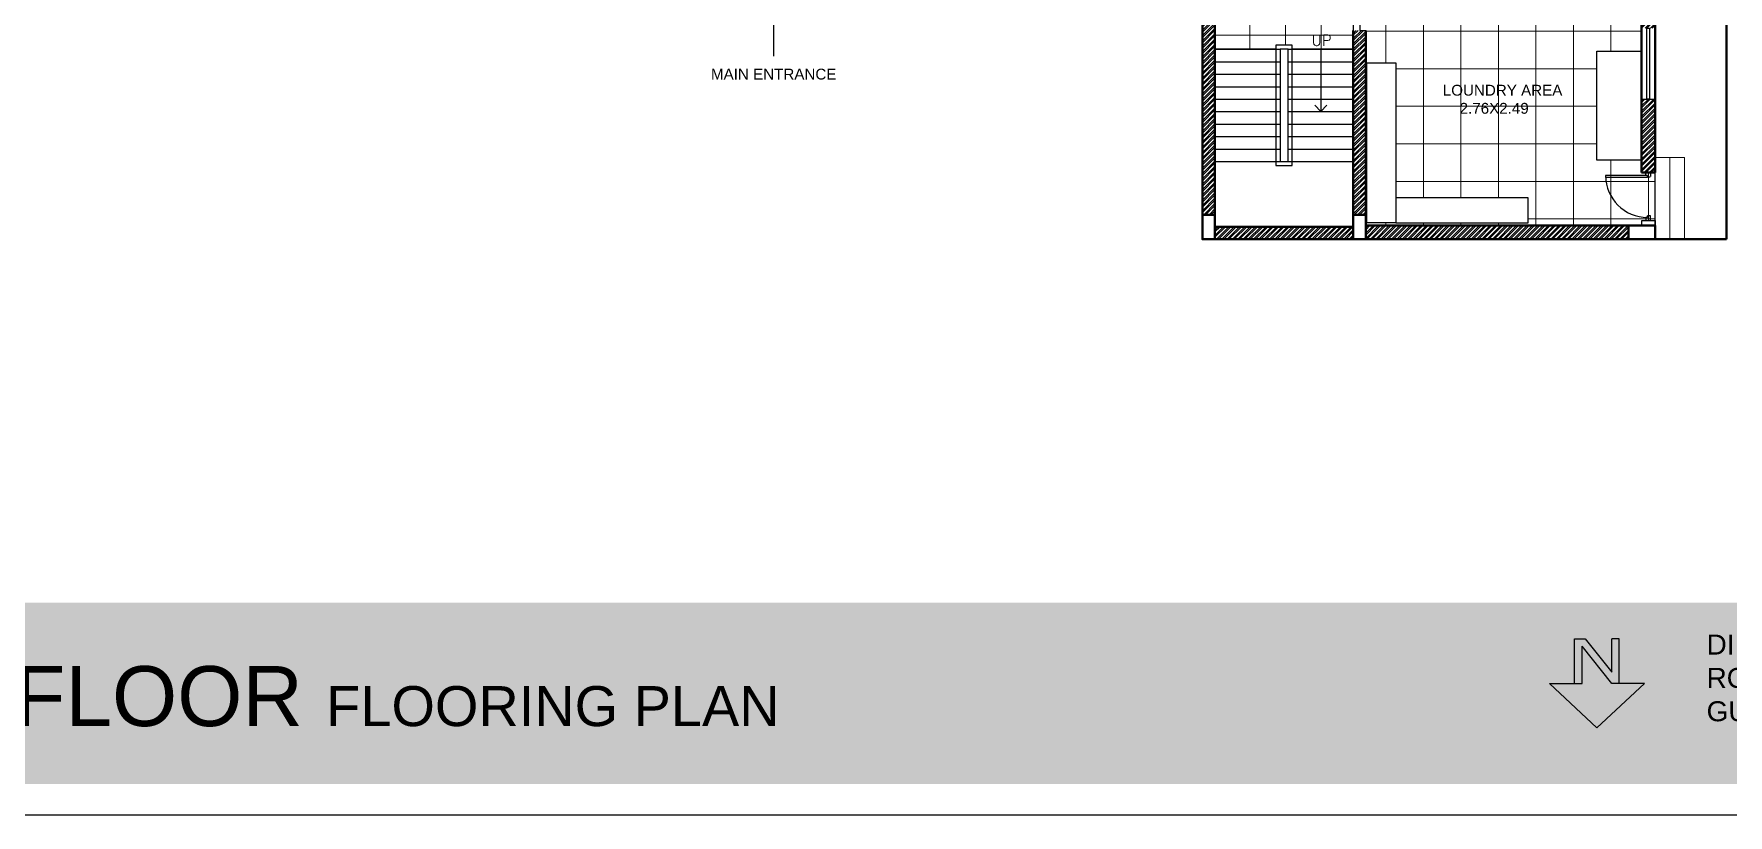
# Model space of a CAD drawing. Header units: millimetres. Extents: x 1521 to 3683, y 1649 to 3322.
# Drawn here: x 1923.32 to 1940.26, y 1649.44 to 1657.25 of the extents above; entities that cross this region are included whole.
import ezdxf
from ezdxf.enums import TextEntityAlignment as Align

# ---------------------------------------------------------------- set-up
doc = ezdxf.new("R2010")
doc.units = ezdxf.units.MM
doc.header["$LTSCALE"] = 0.1
doc.layers.add('2', color=2, linetype='Continuous')
doc.layers.add('4', color=6, linetype='Continuous')
for name, color, linetype, lineweight in [('COL', 1, 'Continuous', 50), ('DOOR', 8, 'Continuous', 15), ('WALL', 7, 'Continuous', 50), ('WIN', 8, 'Continuous', 25)]:
    doc.layers.add(name, color=color, linetype=linetype, lineweight=lineweight)
doc.styles.add('style3', font='simplex.shx')
doc.styles.add('WORKING', font='ARIALN.TTF')
pattern_1 = [(45, (1274.377843, 807.466503), (-0.0265249055, 0.0265249055), []), (45, (1274.377843, 807.48526), (-0.0265249055, 0.0265249055), [])]

# ---------------------------------------------------------------- blocks, each defined once
blk = doc.blocks.new('A$C3F6A36EA')
h = blk.add_hatch(color=10)
h.set_gradient(color1=(22, 110, 12), color2=(129, 189, 10), tint=0.46)
h.paths.add_polyline_path([(-44.213, -3.153), (-3.313, -3.153), (-3.313, -4.965), (-44.213, -4.965)])
at = {"color": 0}
blk.add_lwpolyline([(-44.213, 22.5), (-3.313, 22.5), (-3.313, -5.276), (-44.213, -5.276)], close=True, dxfattribs=at)
at = {"insert": (-12.145, -3.471), "char_height": 0.2, "width": 22.63115, "attachment_point": 1}
blk.add_mtext('{\\f@Arial Unicode MS|b0|i0|c0|p34;\\C255;\\c16777215;DINESH THAKARE. FINAL YEAR B.DES(INTERIOR DESIGN)\\PROLL NO-12 \\PGUIDE SIGN          H.O.D SIGN         EXTERNAL SIGN}', dxfattribs=at)
blk = doc.blocks.new('N')
at = {"layer": '2', "color": 0}
for p, q in [((1629.328, 1645.586), (1628.851, 1645.141)), ((1629.328, 1645.586), (1629.803, 1645.141)), ((1628.851, 1645.141), (1629.105, 1645.141)), ((1629.105, 1645.141), (1629.105, 1644.695)), ((1629.105, 1645.141), (1629.18, 1645.141)), ((1629.18, 1645.141), (1629.477, 1644.769)), ((1629.447, 1644.695), (1629.18, 1645.029)), ((1629.18, 1645.029), (1629.18, 1644.695)), ((1629.477, 1645.141), (1629.477, 1644.769)), ((1629.551, 1645.141), (1629.477, 1645.141)), ((1629.803, 1645.141), (1629.551, 1645.141)), ((1629.551, 1645.141), (1629.551, 1644.695)), ((1629.105, 1644.695), (1629.18, 1644.695)), ((1629.551, 1644.695), (1629.447, 1644.695))]:
    blk.add_line(p, q, dxfattribs=at)

msp = doc.modelspace()

# ---------------------------------------------------------------- hatches: boundary and pattern name
at = {"lineweight": 0}
h = msp.add_hatch(dxfattribs=at)
h.set_pattern_fill('NET', color=9, scale=0.11224, style=0)
h.set_pattern_definition([(0, (368.9064, 13.69224), (0, 0.35636287), []), (90, (368.9064, 13.69224), (-0.35636287, 0), [])])
h.paths.add_polyline_path([(1923.2384, 1668.3945), (1929.9858, 1668.3945), (1929.9858, 1669.1267), (1932.4265, 1669.1267), (1932.4265, 1668.3945), (1936.5107, 1668.3945), (1936.5107, 1668.3561), (1936.5107, 1657.0965), (1935.9006, 1657.0965), (1935.9006, 1657.1372), (1935.7378, 1657.1372), (1935.7378, 1657.0965), (1935.1276, 1657.0965), (1935.1276, 1667.4182), (1923.3632, 1667.4182), (1923.3632, 1667.5375), (1923.2385, 1667.5375)])
h = msp.add_hatch()
h.set_pattern_fill('STEEL', color=256, scale=0.011815, style=0)
h.set_pattern_definition(pattern_1)
h.paths.add_polyline_path([(1936.6355, 1659.662), (1936.5107, 1659.662), (1936.5107, 1658.7485), (1936.5107, 1657.7676), (1936.6355, 1657.7676), (1936.6355, 1657.8287)])
h.paths.add_polyline_path([(1938.8593, 1657.9535), (1938.3128, 1657.9535), (1938.3128, 1658.2636), (1938.2898, 1658.2635), (1938.2898, 1658.2634), (1938.2449, 1658.2636), (1938.2242, 1658.2636), (1938.2242, 1657.9535), (1936.6355, 1657.9535), (1936.6355, 1657.8287), (1938.8593, 1657.8287)])
h.paths.add_polyline_path([(1939.1576, 1658.1027), (1939.0217, 1658.1027), (1939.0217, 1657.9535), (1939.1576, 1657.9535)])
h.paths.add_polyline_path([(1939.528, 1657.9535), (1939.1576, 1657.9535), (1939.1576, 1657.8287), (1939.3921, 1657.8287), (1939.3921, 1657.3077), (1939.528, 1657.3077)])
h.paths.add_polyline_path([(1939.1576, 1659.662), (1939.0217, 1659.662), (1939.0217, 1659.3755), (1939.1576, 1659.3755)])
h.paths.add_polyline_path([(1939.1576, 1659.0163), (1939.0217, 1659.0163), (1939.0217, 1658.8509), (1938.3128, 1658.8509), (1938.3128, 1659.1135), (1938.2898, 1659.1134), (1938.2898, 1659.1133), (1938.2449, 1659.1135), (1938.2242, 1659.1135), (1938.2242, 1658.7128), (1938.3128, 1658.7128), (1938.3128, 1658.7623), (1939.0217, 1658.7623), (1939.0217, 1658.4619), (1939.1576, 1658.4619)])
h.paths.add_polyline_path([(1936.6355, 1657.2854), (1936.5772, 1657.2854), (1936.5107, 1657.2854), (1936.5107, 1655.4422), (1936.6355, 1655.4422)])
h = msp.add_hatch()
h.set_pattern_fill('STEEL', color=256, scale=0.011815, style=0)
h.set_pattern_definition(pattern_1)
h.paths.add_polyline_path([(1936.5107, 1655.3229), (1935.1276, 1655.3229), (1935.1276, 1655.1981), (1936.5107, 1655.1981)])
h.paths.add_polyline_path([(1935.1276, 1657.8287), (1935.0029, 1657.8287), (1935.0029, 1655.4422), (1935.1276, 1655.4422)])
h = msp.add_hatch(dxfattribs=at)
h.set_pattern_fill('NET', color=9, scale=0.118148, style=0)
h.set_pattern_definition([(0, (999.78936, 958.43004), (0, 0.37511881), []), (90, (999.78936, 958.43004), (-0.37511881, 0), [])])
h.paths.add_polyline_path([(1937.4162, 1657.4161), (1937.4162, 1657.7865), (1939.2991, 1657.7865), (1939.2991, 1657.4161)])
h.paths.add_polyline_path([(1936.9361, 1655.3616), (1936.6465, 1655.3616), (1936.6465, 1656.9622), (1936.9361, 1656.9622)])
h.paths.add_polyline_path([(1936.9361, 1655.3616), (1936.9361, 1655.6104), (1938.2577, 1655.6104), (1938.2577, 1655.3616)])
h.paths.add_polyline_path([(1939.395, 1655.3835), (1939.528, 1655.3835), (1939.528, 1655.8657), (1939.3921, 1655.8657), (1939.3921, 1655.9888), (1938.9443, 1655.9888), (1938.9443, 1657.0778), (1939.3921, 1657.0778), (1939.3921, 1657.8287), (1936.6355, 1657.8287), (1936.6355, 1657.7676), (1936.5772, 1657.7676), (1936.5772, 1657.2854), (1936.6355, 1657.2854), (1936.6355, 1655.334), (1939.395, 1655.334)])
h = msp.add_hatch()
h.set_pattern_fill('STEEL', color=256, scale=0.011815, style=0)
h.set_pattern_definition(pattern_1)
h.paths.add_polyline_path([(1939.528, 1656.5988), (1939.3921, 1656.5988), (1939.3921, 1655.9888), (1939.3921, 1655.8657), (1939.528, 1655.8657)])
h.paths.add_polyline_path([(1939.2621, 1655.334), (1936.6355, 1655.334), (1936.6355, 1655.1981), (1939.2621, 1655.1981)])

# ---------------------------------------------------------------- linework, layer by layer
for p, q in [((1930.7141, 1658.0587), (1930.7141, 1657.0268)), ((1940.2424, 1657.9535), (1940.2424, 1655.1981)), ((1936.1853, 1657.0965), (1936.1853, 1656.4728)), ((1936.1853, 1656.4728), (1936.1253, 1656.5381)), ((1936.1853, 1656.4728), (1936.2453, 1656.5381)), ((1939.452, 1655.8335), (1939.4359, 1655.8335)), ((1939.452, 1655.8335), (1939.452, 1655.8175)), ((1939.395, 1655.334), (1939.395, 1655.3835)), ((1939.395, 1655.3835), (1939.528, 1655.3835)), ((1939.452, 1655.4157), (1939.4359, 1655.4157)), ((1939.452, 1655.4157), (1939.452, 1655.4317)), ((1939.528, 1655.3835), (1939.528, 1655.334))]:
    msp.add_line(p, q)
at = {"color": 253}
msp.add_line((1939.3921, 1656.5988), (1939.528, 1656.5988), dxfattribs=at)
for points in [[(1923.2384, 1668.3945), (1929.9858, 1668.3945), (1929.9858, 1669.1267), (1932.4265, 1669.1267), (1932.4265, 1668.3945), (1936.5107, 1668.3945), (1936.5107, 1668.3561), (1936.5107, 1657.0965), (1935.9006, 1657.0965), (1935.9006, 1657.1372), (1935.7378, 1657.1372), (1935.7378, 1657.0965), (1935.1276, 1657.0965), (1935.1276, 1667.4182), (1923.3632, 1667.4182), (1923.3632, 1667.5375), (1923.2385, 1667.5375), (1923.2384, 1668.3945)], [(1936.5772, 1657.7676), (1936.5772, 1657.2854), (1936.6355, 1657.2854), (1936.6355, 1655.334), (1939.528, 1655.334), (1939.528, 1655.8657), (1939.3921, 1655.8657), (1939.3921, 1655.9888), (1938.9443, 1655.9888), (1938.9443, 1657.0778), (1939.3921, 1657.0778), (1939.3921, 1657.8287), (1936.6355, 1657.8287), (1936.6355, 1657.7676), (1936.5772, 1657.7676)], [(1939.4359, 1655.8335), (1939.4359, 1655.8657), (1939.4841, 1655.8657), (1939.4841, 1655.8239)], [(1939.4777, 1655.8175), (1939.452, 1655.8175)], [(1939.4359, 1655.4157), (1939.4359, 1655.3835), (1939.4841, 1655.3835), (1939.4841, 1655.4253)], [(1939.4777, 1655.4317), (1939.452, 1655.4317)]]:
    msp.add_lwpolyline(points)
msp.add_lwpolyline([(1939.4474, 1657.3077), (1939.4726, 1657.3077), (1939.4726, 1656.5988), (1939.4474, 1656.5988)], close=True, dxfattribs=at)
for points in [[(1938.9443, 1657.0778), (1939.3921, 1657.0778), (1939.3921, 1655.9888), (1938.9443, 1655.9888)], [(1936.6465, 1656.9622), (1936.9361, 1656.9622), (1936.9361, 1655.3616), (1936.6465, 1655.3616)], [(1939.452, 1655.8175), (1939.452, 1655.8335), (1939.0341, 1655.8335), (1939.0341, 1655.8175)], [(1936.9361, 1655.3616), (1938.2577, 1655.3616), (1938.2577, 1655.6104), (1936.9361, 1655.6104)], [(1939.395, 1655.3835), (1939.528, 1655.3835), (1939.528, 1655.334), (1939.395, 1655.334)]]:
    msp.add_lwpolyline(points, close=True)
for centre, radius, start, end in [((1939.452, 1655.8335), 0.4179, 180, 270), ((1939.4777, 1655.4253), 0.00643, 0, 90)]:
    msp.add_arc(centre, radius, start, end)
at = {"layer": 'COL'}
for points in [[(1935.1276, 1655.1981), (1935.0029, 1655.1981), (1935.0029, 1655.4422), (1935.1276, 1655.4422)], [(1936.6355, 1655.1981), (1936.5107, 1655.1981), (1936.5107, 1655.4422), (1936.6355, 1655.4422)], [(1939.2621, 1655.1981), (1939.2621, 1655.334), (1939.528, 1655.334), (1939.528, 1655.1981)]]:
    msp.add_lwpolyline(points, close=True, dxfattribs=at)
at = {"layer": 'DOOR'}
for p, q in [((1939.8233, 1656.0134), (1939.528, 1656.0134)), ((1939.8233, 1656.0134), (1939.528, 1656.0134)), ((1939.6756, 1656.0134), (1939.6756, 1655.1981)), ((1939.6756, 1656.0134), (1939.6756, 1655.1981)), ((1939.8233, 1656.0134), (1939.8233, 1655.1981)), ((1939.8233, 1656.0134), (1939.8233, 1655.1981)), ((1939.528, 1655.8657), (1939.528, 1655.334)), ((1939.528, 1655.8657), (1939.528, 1655.334)), ((1939.8233, 1655.1981), (1939.528, 1655.1981))]:
    msp.add_line(p, q, dxfattribs=at)
at = {"layer": 'WALL'}
for p, q in [((1935.0029, 1660.5353), (1935.0029, 1655.1981)), ((1935.1276, 1659.86), (1935.1276, 1655.3229)), ((1939.528, 1655.8657), (1939.528, 1657.9535)), ((1940.2424, 1657.9535), (1940.2424, 1655.1981)), ((1939.3921, 1655.8657), (1939.3921, 1657.8287)), ((1939.3921, 1655.8657), (1939.3921, 1657.8287)), ((1936.5107, 1657.2854), (1936.5107, 1655.3229)), ((1936.5107, 1657.2854), (1936.5107, 1655.3229)), ((1936.6355, 1657.2854), (1936.6355, 1655.4422)), ((1939.3921, 1655.8657), (1939.528, 1655.8657)), ((1939.3921, 1655.8657), (1939.528, 1655.8657)), ((1935.1276, 1655.3229), (1936.5107, 1655.3229)), ((1936.6355, 1655.334), (1939.2621, 1655.334)), ((1935.0029, 1655.1981), (1936.6355, 1655.1981)), ((1940.2424, 1655.1981), (1936.6355, 1655.1981))]:
    msp.add_line(p, q, dxfattribs=at)
at = {"layer": 'WIN'}
for p, q in [((1935.1276, 1657.0965), (1935.7785, 1657.0965)), ((1935.8599, 1657.0965), (1936.5107, 1657.0965)), ((1935.1276, 1656.9718), (1935.7785, 1656.9718)), ((1935.1276, 1656.847), (1935.7785, 1656.847)), ((1935.1276, 1656.847), (1935.7785, 1656.847)), ((1935.8599, 1656.9718), (1936.5107, 1656.9718)), ((1935.8599, 1656.847), (1936.5107, 1656.847)), ((1935.8599, 1656.847), (1936.5107, 1656.847)), ((1935.1276, 1656.7223), (1935.7785, 1656.7223)), ((1935.8599, 1656.7223), (1936.5107, 1656.7223)), ((1935.1276, 1656.5975), (1935.7785, 1656.5975)), ((1935.8599, 1656.5975), (1936.5107, 1656.5975)), ((1935.1276, 1656.4728), (1935.7785, 1656.4728)), ((1935.1276, 1656.348), (1935.7785, 1656.348)), ((1935.8599, 1656.4728), (1936.5107, 1656.4728)), ((1935.8599, 1656.348), (1936.5107, 1656.348)), ((1935.1276, 1656.2233), (1935.7785, 1656.2233)), ((1935.8599, 1656.2233), (1936.5107, 1656.2233)), ((1935.1276, 1656.0985), (1935.7785, 1656.0985)), ((1935.8599, 1656.0985), (1936.5107, 1656.0985)), ((1935.1276, 1655.9738), (1935.7785, 1655.9738)), ((1935.8599, 1655.9738), (1936.5107, 1655.9738))]:
    msp.add_line(p, q, dxfattribs=at)
for points in [[(1935.9006, 1657.1372), (1935.7378, 1657.1372), (1935.7378, 1655.9331), (1935.9006, 1655.9331)], [(1935.8599, 1657.0965), (1935.7785, 1657.0965), (1935.7785, 1655.9738), (1935.8599, 1655.9738)]]:
    msp.add_lwpolyline(points, close=True, dxfattribs=at)

# ---------------------------------------------------------------- block references
at = {"color": 0}
msp.add_blockref('A$C3F6A36EA', (1952.1884, 1654.7171), dxfattribs=at)
at = {"color": 7, "true_color": 0xffffff, "rotation": 180}
msp.add_blockref('N', (3568.275, 3295.8991), dxfattribs=at)
msp.add_blockref('N', (3568.275, 3295.8991), dxfattribs=at)

# ---------------------------------------------------------------- texts
at = {"ltscale": 0.2, "char_height": 0.108478, "width": 2.869906, "attachment_point": 1, "style": 'WORKING'}
for s, insert in [('{\\f@Arial Unicode MS|b0|i0|c0|p34;MAIN ENTRANCE}', (1930.0889, 1656.902)), ('{\\f@Arial Unicode MS|b0|i0|c0|p34;LOUNDRY AREA\\P    2.76X2.49}', (1937.4057, 1656.7412))]:
    msp.add_mtext(s, dxfattribs=dict(at, insert=insert))
at = {"insert": (1919.1646, 1650.9306), "char_height": 0.6, "width": 22.631153, "attachment_point": 1}
msp.add_mtext('{\\f@Arial Unicode MS|b0|i0|c0|p34;\\C255;\\c16777215;GROUND FLOOR \\H0.6667x;FLOORING PLAN}', dxfattribs=at)
at = {"layer": '4', "style": 'style3'}
msp.add_text('UP', height=0.10848, dxfattribs=at).set_placement((1936.1942, 1657.1313), align=Align.CENTER)

doc.saveas('drawing.dxf')
